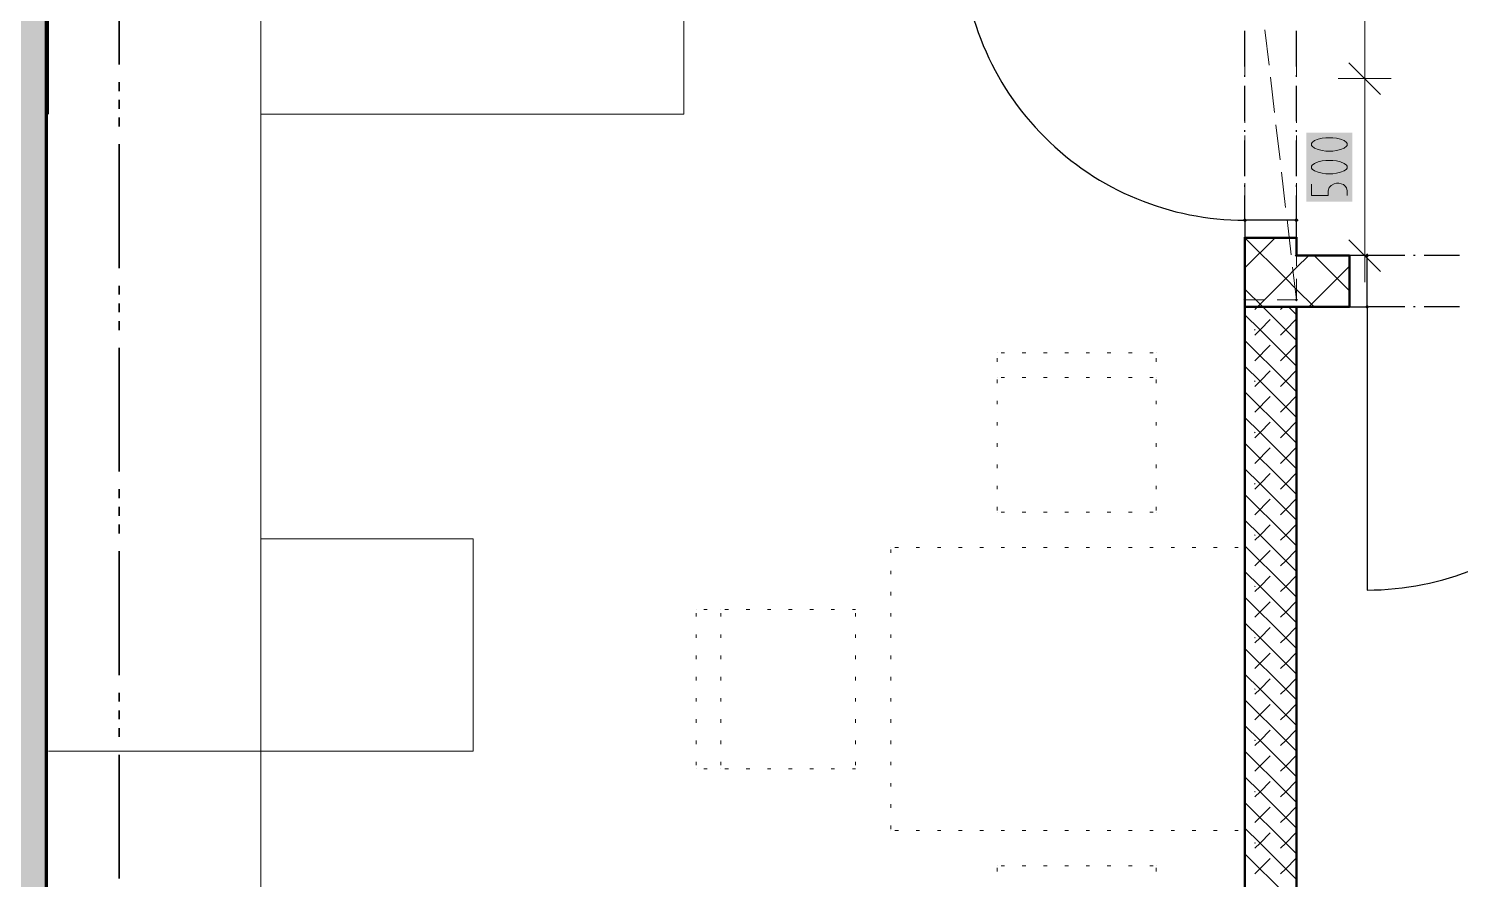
# Model space of a CAD drawing. Header units: millimetres. Extents: x 0 to 594, y 0 to 420.
# Drawn here: x 351.37 to 392.82, y 174.54 to 199.18 of the extents above; entities that cross this region are included whole.
import ezdxf

# ---------------------------------------------------------------- set-up
doc = ezdxf.new("R2010")
doc.units = ezdxf.units.MM
doc.header["$LTSCALE"] = 8
for name, color, linetype in [('PDF_Dvere', 7, 'Continuous'), ('PDF_Koty delkove', 7, 'Continuous'), ('PDF_Kuchyne', 7, 'Continuous'), ('PDF_Nabytek', 7, 'Continuous'), ('PDF_Pozarni useky', 7, 'Continuous'), ('PDF_Preklady', 7, 'Continuous'), ('PDF_Pricky zdene', 7, 'Continuous'), ('PDF_Steny obvodove nosne', 7, 'Continuous')]:
    doc.layers.add(name, color=color, linetype=linetype)

msp = doc.modelspace()

# ---------------------------------------------------------------- linework, layer by layer
at = {"layer": 'PDF_Dvere', "lineweight": 25}
for points in [[(386.583, 201.263), (386.583, 201.829), (378.383, 201.829, 0.414214), (386.583, 193.629), (386.583, 194.344)], [(390.12, 191.118), (390.12, 182.918, 0.414214), (398.319, 191.118), (398.125, 191.118)]]:
    msp.add_lwpolyline(points, format="xyb", dxfattribs=at)
for points in [[(386.583, 198.085), (386.583, 199.11)], [(388.07, 198.085), (388.07, 199.11)], [(386.583, 197.778), (386.583, 197.829)], [(388.07, 197.778), (388.07, 197.829)], [(386.583, 196.497), (386.583, 197.522)], [(388.07, 196.497), (388.07, 197.522)], [(386.583, 196.189), (386.583, 196.24)], [(388.07, 196.189), (388.07, 196.24)], [(386.583, 194.908), (386.583, 195.933)], [(388.07, 194.908), (388.07, 195.933)], [(386.583, 194.6), (386.583, 194.652)], [(388.07, 194.6), (388.07, 194.652)], [(388.07, 193.629), (388.07, 194.344)], [(391.207, 192.604), (390.182, 192.604)], [(391.514, 192.604), (391.463, 192.604)], [(392.795, 192.604), (391.77, 192.604)], [(391.207, 191.118), (390.182, 191.118)], [(391.514, 191.118), (391.463, 191.118)], [(392.795, 191.118), (391.77, 191.118)]]:
    msp.add_lwpolyline(points, dxfattribs=at)
for points in [[(388.07, 193.116), (388.07, 193.629), (386.583, 193.629), (386.583, 193.116)], [(390.12, 192.604), (389.607, 192.604), (389.607, 191.118), (390.12, 191.118)]]:
    msp.add_lwpolyline(points, close=True, dxfattribs=at)
at = {"layer": 'PDF_Dvere', "lineweight": 25, "transparency": 33554559}
for points in [[(386.583, 193.565), (386.519, 193.629), (386.647, 193.629), (386.583, 193.693)], [(388.07, 193.565), (388.005, 193.629), (388.134, 193.629), (388.07, 193.693)], [(390.184, 192.604), (390.12, 192.54), (390.12, 192.668), (390.055, 192.604)], [(390.184, 191.118), (390.12, 191.054), (390.12, 191.182), (390.055, 191.118)]]:
    msp.add_solid(points, dxfattribs=at)
at = {"layer": 'PDF_Koty delkove', "lineweight": 18}
for points in [[(358.088, 154.14), (358.088, 157.014), (358.088, 202.854), (358.088, 204.34), (358.088, 205.878), (358.088, 215.615), (358.088, 217.204), (358.088, 225.711), (358.088, 228.325)], [(390.05, 192.604), (390.05, 197.729), (390.05, 211.003), (390.05, 222.995)], [(390.511, 197.268), (389.589, 198.19)], [(390.819, 197.729), (390.05, 197.729), (389.281, 197.729)], [(389.126, 195.358), (388.921, 195.358), (388.82, 195.344), (388.7, 195.317), (388.597, 195.276), (388.529, 195.222), (388.512, 195.194), (388.512, 195.14), (388.529, 195.112), (388.597, 195.058), (388.7, 195.017), (388.82, 194.989), (388.921, 194.975), (389.126, 194.975), (389.229, 194.989), (389.349, 195.017), (389.451, 195.058), (389.52, 195.112), (389.537, 195.14), (389.537, 195.194), (389.52, 195.222), (389.451, 195.276), (389.349, 195.317)], [(389.349, 195.317), (389.229, 195.344), (389.126, 195.358)], [(388.512, 194.674), (388.512, 194.346), (388.99, 194.346), (388.99, 194.483), (389.025, 194.578), (389.076, 194.633), (389.161, 194.687), (389.229, 194.701), (389.297, 194.701), (389.366, 194.687), (389.434, 194.66), (389.485, 194.619), (389.52, 194.565), (389.537, 194.483), (389.537, 194.346)], [(390.511, 192.143), (389.589, 193.065)], [(390.819, 192.604), (390.05, 192.604), (389.281, 192.604)], [(390.05, 192.604), (390.05, 191.835)]]:
    msp.add_lwpolyline(points, dxfattribs=at)
msp.add_lwpolyline([(389.126, 196.015), (388.921, 196.015), (388.82, 196.001), (388.7, 195.974), (388.597, 195.933), (388.529, 195.879), (388.512, 195.851), (388.512, 195.797), (388.529, 195.769), (388.597, 195.715), (388.7, 195.674), (388.82, 195.646), (388.921, 195.632), (389.126, 195.632), (389.229, 195.646), (389.349, 195.674), (389.451, 195.715), (389.52, 195.769), (389.537, 195.797), (389.537, 195.851), (389.52, 195.879), (389.451, 195.933), (389.349, 195.974), (389.229, 196.001)], close=True, dxfattribs=at)
at = {"layer": 'PDF_Koty delkove', "color": 7, "lineweight": 18, "true_color": 0xffffff, "transparency": 33554559}
msp.add_solid([(389.691, 194.164), (389.691, 196.169), (388.359, 194.164), (388.359, 196.169)], dxfattribs=at)
at = {"layer": 'PDF_Kuchyne', "lineweight": 13}
msp.add_lwpolyline([(351.939, 178.254), (364.239, 178.254), (364.239, 184.404), (358.089, 184.404), (358.089, 196.704), (370.337, 196.704), (370.337, 202.854), (351.939, 202.854), (351.939, 196.704)], dxfattribs=at)
at = {"layer": 'PDF_Nabytek', "lineweight": 13}
for points in [[(379.404, 189.788), (379.404, 189.788)], [(379.404, 189.788), (379.404, 189.788)], [(379.404, 189.527), (379.404, 189.629)], [(379.624, 189.788), (379.522, 189.788)], [(380.239, 189.788), (380.137, 189.788)], [(380.854, 189.788), (380.752, 189.788)], [(381.469, 189.788), (381.367, 189.788)], [(382.084, 189.788), (381.982, 189.788)], [(382.699, 189.788), (382.597, 189.788)], [(383.314, 189.788), (383.212, 189.788)], [(383.929, 189.788), (383.827, 189.788)], [(384.016, 189.788), (384.016, 189.788)], [(384.016, 189.788), (384.016, 189.788)], [(384.016, 189.527), (384.016, 189.629)], [(379.404, 189.071), (379.404, 189.071)], [(379.404, 188.912), (379.404, 189.014)], [(379.624, 189.071), (379.522, 189.071)], [(380.239, 189.071), (380.137, 189.071)], [(380.854, 189.071), (380.752, 189.071)], [(381.469, 189.071), (381.367, 189.071)], [(382.084, 189.071), (381.982, 189.071)], [(382.699, 189.071), (382.597, 189.071)], [(383.314, 189.071), (383.212, 189.071)], [(383.929, 189.071), (383.827, 189.071)], [(384.016, 189.071), (384.016, 189.071)], [(384.016, 188.912), (384.016, 189.014)], [(379.404, 188.297), (379.404, 188.399)], [(384.016, 188.297), (384.016, 188.399)], [(379.404, 187.682), (379.404, 187.784)], [(384.016, 187.682), (384.016, 187.784)], [(379.404, 187.067), (379.404, 187.169)], [(384.016, 187.067), (384.016, 187.169)], [(379.404, 186.452), (379.404, 186.554)], [(384.016, 186.452), (384.016, 186.554)], [(379.404, 185.837), (379.404, 185.939)], [(384.016, 185.837), (384.016, 185.939)], [(379.404, 185.222), (379.404, 185.324)], [(384.016, 185.222), (384.016, 185.324)], [(379.404, 185.176), (379.404, 185.176)], [(379.404, 185.176), (379.404, 185.176)], [(379.624, 185.176), (379.522, 185.176)], [(380.239, 185.176), (380.137, 185.176)], [(380.854, 185.176), (380.752, 185.176)], [(381.469, 185.176), (381.367, 185.176)], [(382.084, 185.176), (381.982, 185.176)], [(382.699, 185.176), (382.597, 185.176)], [(383.314, 185.176), (383.212, 185.176)], [(383.929, 185.176), (383.827, 185.176)], [(384.016, 185.176), (384.016, 185.176)], [(384.016, 185.176), (384.016, 185.176)], [(376.333, 184.151), (376.333, 184.151)], [(376.333, 184.151), (376.333, 184.151)], [(376.333, 183.992), (376.333, 184.094)], [(376.549, 184.151), (376.447, 184.151)], [(377.164, 184.151), (377.062, 184.151)], [(377.779, 184.151), (377.677, 184.151)], [(378.394, 184.151), (378.292, 184.151)], [(379.009, 184.151), (378.907, 184.151)], [(379.624, 184.151), (379.522, 184.151)], [(380.239, 184.151), (380.137, 184.151)], [(380.854, 184.151), (380.752, 184.151)], [(381.469, 184.151), (381.367, 184.151)], [(382.084, 184.151), (381.982, 184.151)], [(382.699, 184.151), (382.597, 184.151)], [(383.314, 184.151), (383.212, 184.151)], [(383.929, 184.151), (383.827, 184.151)], [(384.544, 184.151), (384.442, 184.151)], [(385.159, 184.151), (385.057, 184.151)], [(385.774, 184.151), (385.672, 184.151)], [(386.389, 184.151), (386.287, 184.151)], [(386.583, 184.151), (386.583, 184.151)], [(386.583, 184.151), (386.583, 184.151)], [(386.583, 183.992), (386.583, 184.094)], [(376.333, 183.377), (376.333, 183.479)], [(386.583, 183.377), (386.583, 183.479)], [(376.333, 182.762), (376.333, 182.864)], [(386.583, 182.762), (386.583, 182.864)], [(370.696, 182.357), (370.696, 182.357)], [(370.696, 182.357), (370.696, 182.357)], [(370.696, 182.147), (370.696, 182.249)], [(371.014, 182.357), (370.912, 182.357)], [(371.413, 182.357), (371.413, 182.357)], [(371.413, 182.147), (371.413, 182.249)], [(371.629, 182.357), (371.527, 182.357)], [(372.244, 182.357), (372.142, 182.357)], [(372.859, 182.357), (372.757, 182.357)], [(373.474, 182.357), (373.372, 182.357)], [(374.089, 182.357), (373.987, 182.357)], [(374.704, 182.357), (374.602, 182.357)], [(375.308, 182.357), (375.217, 182.357)], [(375.308, 182.357), (375.308, 182.357)], [(375.308, 182.357), (375.308, 182.357)], [(375.308, 182.147), (375.308, 182.249)], [(376.333, 182.147), (376.333, 182.249)], [(386.583, 182.147), (386.583, 182.249)], [(370.696, 181.532), (370.696, 181.634)], [(371.413, 181.532), (371.413, 181.634)], [(375.308, 181.532), (375.308, 181.634)], [(376.333, 181.532), (376.333, 181.634)], [(386.583, 181.532), (386.583, 181.634)], [(370.696, 180.917), (370.696, 181.019)], [(371.413, 180.917), (371.413, 181.019)], [(375.308, 180.917), (375.308, 181.019)], [(376.333, 180.917), (376.333, 181.019)], [(386.583, 180.917), (386.583, 181.019)], [(370.696, 180.302), (370.696, 180.404)], [(371.413, 180.302), (371.413, 180.404)], [(375.308, 180.302), (375.308, 180.404)], [(376.333, 180.302), (376.333, 180.404)], [(386.583, 180.302), (386.583, 180.404)], [(370.696, 179.687), (370.696, 179.789)], [(371.413, 179.687), (371.413, 179.789)], [(375.308, 179.687), (375.308, 179.789)], [(376.333, 179.687), (376.333, 179.789)], [(386.583, 179.687), (386.583, 179.789)], [(370.696, 179.072), (370.696, 179.174)], [(371.413, 179.072), (371.413, 179.174)], [(375.308, 179.072), (375.308, 179.174)], [(376.333, 179.072), (376.333, 179.174)], [(386.583, 179.072), (386.583, 179.174)], [(370.696, 178.457), (370.696, 178.559)], [(371.413, 178.457), (371.413, 178.559)], [(375.308, 178.457), (375.308, 178.559)], [(376.333, 178.457), (376.333, 178.559)], [(386.583, 178.457), (386.583, 178.559)], [(370.696, 177.842), (370.696, 177.944)], [(371.413, 177.842), (371.413, 177.944)], [(375.308, 177.842), (375.308, 177.944)], [(376.333, 177.842), (376.333, 177.944)], [(386.583, 177.842), (386.583, 177.944)], [(370.696, 177.744), (370.696, 177.744)], [(370.696, 177.744), (370.696, 177.744)], [(371.014, 177.744), (370.912, 177.744)], [(371.413, 177.744), (371.413, 177.744)], [(371.629, 177.744), (371.527, 177.744)], [(372.244, 177.744), (372.142, 177.744)], [(372.859, 177.744), (372.757, 177.744)], [(373.474, 177.744), (373.372, 177.744)], [(374.089, 177.744), (373.987, 177.744)], [(374.704, 177.744), (374.602, 177.744)], [(375.308, 177.744), (375.217, 177.744)], [(375.308, 177.744), (375.308, 177.744)], [(375.308, 177.744), (375.308, 177.744)], [(376.333, 177.227), (376.333, 177.329)], [(386.583, 177.227), (386.583, 177.329)], [(376.333, 176.612), (376.333, 176.714)], [(386.583, 176.612), (386.583, 176.714)], [(376.333, 175.997), (376.333, 176.099)], [(376.333, 175.951), (376.333, 175.951)], [(376.333, 175.951), (376.333, 175.951)], [(376.549, 175.951), (376.447, 175.951)], [(377.164, 175.951), (377.062, 175.951)], [(377.779, 175.951), (377.677, 175.951)], [(378.394, 175.951), (378.292, 175.951)], [(379.009, 175.951), (378.907, 175.951)], [(379.624, 175.951), (379.522, 175.951)], [(380.239, 175.951), (380.137, 175.951)], [(380.854, 175.951), (380.752, 175.951)], [(381.469, 175.951), (381.367, 175.951)], [(382.084, 175.951), (381.982, 175.951)], [(382.699, 175.951), (382.597, 175.951)], [(383.314, 175.951), (383.212, 175.951)], [(383.929, 175.951), (383.827, 175.951)], [(384.544, 175.951), (384.442, 175.951)], [(385.159, 175.951), (385.057, 175.951)], [(385.774, 175.951), (385.672, 175.951)], [(386.389, 175.951), (386.287, 175.951)], [(386.583, 175.997), (386.583, 176.099)], [(386.583, 175.951), (386.583, 175.951)], [(386.583, 175.951), (386.583, 175.951)], [(379.404, 174.926), (379.404, 174.926)], [(379.404, 174.926), (379.404, 174.926)], [(379.624, 174.926), (379.522, 174.926)], [(380.239, 174.926), (380.137, 174.926)], [(380.854, 174.926), (380.752, 174.926)], [(381.469, 174.926), (381.367, 174.926)], [(382.084, 174.926), (381.982, 174.926)], [(382.699, 174.926), (382.597, 174.926)], [(383.314, 174.926), (383.212, 174.926)], [(383.929, 174.926), (383.827, 174.926)], [(384.016, 174.926), (384.016, 174.926)], [(384.016, 174.926), (384.016, 174.926)], [(379.404, 174.767), (379.404, 174.869)], [(384.016, 174.767), (384.016, 174.869)]]:
    msp.add_lwpolyline(points, dxfattribs=at)
at = {"layer": 'PDF_Pozarni useky', "lineweight": 35}
for points in [[(353.989, 198.137), (353.989, 201.724)], [(353.989, 197.368), (353.989, 197.624)], [(353.989, 196.855), (353.989, 197.112)], [(353.989, 196.343), (353.989, 196.599)], [(353.989, 192.243), (353.989, 195.83)], [(353.989, 191.474), (353.989, 191.73)], [(353.989, 190.962), (353.989, 191.218)], [(353.989, 190.449), (353.989, 190.705)], [(353.989, 186.349), (353.989, 189.937)], [(353.989, 185.58), (353.989, 185.837)], [(353.989, 185.068), (353.989, 185.324)], [(353.989, 184.555), (353.989, 184.812)], [(353.989, 180.455), (353.989, 184.043)], [(353.989, 179.687), (353.989, 179.943)], [(353.989, 179.174), (353.989, 179.43)], [(353.989, 178.662), (353.989, 178.918)], [(353.989, 174.562), (353.989, 178.149)]]:
    msp.add_lwpolyline(points, dxfattribs=at)
at = {"layer": 'PDF_Preklady', "lineweight": 18}
for points in [[(387.281, 198.124), (387.162, 199.143)], [(386.583, 197.829), (386.583, 198.854)], [(388.07, 197.829), (388.07, 198.854)], [(387.44, 196.75), (387.322, 197.768)], [(386.583, 196.445), (386.583, 197.47)], [(388.07, 196.445), (388.07, 197.47)], [(386.583, 195.062), (386.583, 196.087)], [(387.599, 195.375), (387.481, 196.394)], [(388.07, 195.062), (388.07, 196.087)], [(387.759, 194.001), (387.641, 195.019)], [(386.583, 193.678), (386.583, 194.703)], [(388.07, 193.678), (388.07, 194.703)], [(387.918, 192.626), (387.8, 193.645)], [(386.583, 193.116), (386.583, 193.319)], [(388.07, 193.116), (388.07, 193.319)], [(386.583, 192.294), (386.583, 193.116)], [(388.07, 192.294), (388.07, 192.604), (388.07, 193.116)], [(387.158, 191.323), (386.583, 191.323), (386.583, 191.935)], [(388.07, 191.935), (388.07, 191.323), (387.96, 192.27)], [(388.069, 191.323), (387.517, 191.323)]]:
    msp.add_lwpolyline(points, dxfattribs=at)
at = {"layer": 'PDF_Preklady', "lineweight": 18, "transparency": 33554559}
for points in [[(386.583, 193.07), (386.537, 193.116), (386.629, 193.116), (386.583, 193.163)], [(386.583, 193.07), (386.537, 193.116), (386.629, 193.116), (386.583, 193.163)], [(388.07, 193.07), (388.023, 193.116), (388.116, 193.116), (388.07, 193.163)], [(388.07, 193.07), (388.023, 193.116), (388.116, 193.116), (388.07, 193.163)], [(388.07, 192.558), (388.023, 192.604), (388.116, 192.604), (388.07, 192.65)], [(388.07, 192.558), (388.023, 192.604), (388.116, 192.604), (388.07, 192.65)], [(386.583, 191.277), (386.537, 191.323), (386.629, 191.323), (386.583, 191.369)], [(386.629, 191.323), (386.583, 191.277), (386.583, 191.369), (386.537, 191.323)], [(388.115, 191.323), (388.069, 191.277), (388.069, 191.369), (388.023, 191.323)], [(388.07, 191.277), (388.023, 191.323), (388.116, 191.323), (388.07, 191.369)], [(388.075, 191.277), (388.024, 191.317), (388.115, 191.328), (388.064, 191.369)]]:
    msp.add_solid(points, dxfattribs=at)
at = {"layer": 'PDF_Pricky zdene', "lineweight": 9}
for points in [[(388.069, 191.631), (387.762, 191.938), (386.583, 193.116)], [(387.455, 193.116), (386.583, 192.245)], [(388.07, 193.116), (388.07, 193.116)], [(388.428, 192.604), (388.069, 192.245)], [(389.607, 191.579), (389.248, 191.938), (388.582, 192.604)], [(388.069, 192.245), (387.762, 191.938), (386.942, 191.118)], [(389.607, 192.296), (389.248, 191.938), (388.428, 191.118)], [(387.096, 191.118), (386.583, 191.63)], [(388.582, 191.118), (388.069, 191.631)], [(386.87, 191.046), (386.942, 191.118)], [(388.059, 190.749), (387.762, 190.451), (387.096, 191.118)], [(387.613, 191.046), (387.685, 191.118)], [(388.07, 190.887), (387.839, 191.118)], [(387.019, 190.451), (386.583, 190.887)], [(388.07, 189.401), (387.762, 189.708), (387.019, 190.451), (387.316, 190.749)], [(386.87, 190.303), (387.019, 190.451)], [(387.613, 190.303), (387.762, 190.451)], [(388.07, 190.144), (387.762, 190.451)], [(388.059, 189.262), (387.762, 188.965), (386.583, 190.144)], [(386.87, 189.56), (387.316, 190.006)], [(387.613, 189.56), (387.762, 189.708), (388.059, 190.006)], [(387.019, 188.965), (386.583, 189.401)], [(388.07, 187.915), (387.762, 188.222), (387.019, 188.965), (387.316, 189.262)], [(388.059, 187.776), (387.762, 187.479), (386.583, 188.658)], [(386.87, 188.817), (387.019, 188.965)], [(387.613, 188.817), (387.762, 188.965)], [(388.07, 188.658), (387.762, 188.965)], [(386.87, 188.074), (387.316, 188.519)], [(387.613, 188.074), (387.762, 188.222), (388.059, 188.519)], [(387.019, 187.479), (386.583, 187.915)], [(388.07, 186.428), (387.762, 186.736), (387.019, 187.479), (387.316, 187.776)], [(386.87, 187.33), (387.019, 187.479)], [(387.613, 187.33), (387.762, 187.479)], [(388.07, 187.172), (387.762, 187.479)], [(388.059, 186.29), (387.762, 185.993), (386.583, 187.172)], [(386.87, 186.587), (387.316, 187.033)], [(387.613, 186.587), (387.762, 186.736), (388.059, 187.033)], [(387.019, 185.993), (386.583, 186.428)], [(388.07, 184.942), (387.762, 185.25), (387.019, 185.993), (387.316, 186.29)], [(386.87, 185.844), (387.019, 185.993)], [(387.613, 185.844), (387.762, 185.993)], [(388.07, 185.685), (387.762, 185.993)], [(388.059, 184.804), (387.762, 184.507), (386.583, 185.685)], [(386.87, 185.101), (387.316, 185.547)], [(387.613, 185.101), (387.762, 185.25), (388.059, 185.547)], [(387.019, 184.507), (386.583, 184.942)], [(386.87, 184.358), (387.019, 184.507)], [(388.07, 183.456), (387.762, 183.763), (387.019, 184.507), (387.316, 184.804)], [(387.613, 184.358), (387.762, 184.507)], [(388.07, 184.199), (387.762, 184.507)], [(388.059, 183.318), (387.762, 183.02), (386.583, 184.199)], [(386.87, 183.615), (387.316, 184.061)], [(387.613, 183.615), (387.762, 183.763), (388.059, 184.061)], [(387.019, 183.02), (386.583, 183.456)], [(388.07, 181.97), (387.762, 182.277), (387.019, 183.02), (387.316, 183.318)], [(386.87, 182.872), (387.019, 183.02)], [(387.613, 182.872), (387.762, 183.02)], [(388.07, 182.713), (387.762, 183.02)], [(388.059, 181.831), (387.762, 181.534), (386.583, 182.713)], [(386.87, 182.129), (387.316, 182.574)], [(387.613, 182.129), (387.762, 182.277), (388.059, 182.574)], [(387.019, 181.534), (386.583, 181.97)], [(388.07, 180.483), (387.762, 180.791), (387.019, 181.534), (387.316, 181.831)], [(388.059, 180.345), (387.762, 180.048), (386.583, 181.227)], [(386.87, 181.385), (387.019, 181.534)], [(387.613, 181.385), (387.762, 181.534)], [(388.07, 181.227), (387.762, 181.534)], [(386.87, 180.642), (387.316, 181.088)], [(387.613, 180.642), (387.762, 180.791), (388.059, 181.088)], [(387.019, 180.048), (386.583, 180.483)], [(387.019, 180.048), (387.316, 180.345)], [(386.87, 179.899), (387.019, 180.048)], [(388.07, 178.997), (387.762, 179.305), (387.019, 180.048)], [(387.613, 179.899), (387.762, 180.048)], [(388.07, 179.74), (387.762, 180.048)], [(387.762, 178.562), (386.583, 179.74)], [(386.87, 179.156), (387.316, 179.602)], [(387.762, 179.305), (388.059, 179.602)], [(387.613, 179.156), (387.762, 179.305)], [(387.019, 178.562), (386.583, 178.997)], [(387.019, 178.562), (387.316, 178.859)], [(387.762, 178.562), (388.059, 178.859)], [(387.762, 177.075), (386.583, 178.254)], [(386.87, 178.413), (387.019, 178.562)], [(388.059, 178.116), (387.762, 177.818), (387.019, 178.562)], [(387.613, 178.413), (387.762, 178.562)], [(388.07, 178.254), (387.762, 178.562)], [(386.87, 177.67), (387.316, 178.116)], [(387.019, 177.075), (386.583, 177.511)], [(387.613, 177.67), (387.762, 177.818)], [(388.07, 177.511), (387.762, 177.818)], [(386.87, 176.927), (387.019, 177.075)], [(387.019, 177.075), (387.316, 177.373)], [(387.762, 176.332), (387.019, 177.075)], [(387.613, 176.927), (387.762, 177.075)], [(387.762, 177.075), (388.059, 177.373)], [(388.07, 176.768), (387.762, 177.075)], [(387.762, 175.589), (386.583, 176.768)], [(386.87, 176.184), (387.316, 176.629)], [(387.762, 176.332), (388.059, 176.629)], [(388.07, 176.025), (387.762, 176.332), (387.613, 176.184)], [(387.019, 175.589), (386.583, 176.025)], [(387.019, 175.589), (387.316, 175.886)], [(387.762, 175.589), (388.059, 175.886)], [(386.87, 175.44), (387.019, 175.589)], [(387.762, 174.846), (387.019, 175.589)], [(387.613, 175.44), (387.762, 175.589)], [(388.07, 175.282), (387.762, 175.589)], [(387.762, 174.103), (386.583, 175.282)], [(386.87, 174.697), (387.316, 175.143)], [(387.762, 174.846), (388.059, 175.143)], [(388.07, 174.538), (387.762, 174.846), (387.613, 174.697)]]:
    msp.add_lwpolyline(points, dxfattribs=at)
at = {"layer": 'PDF_Pricky zdene', "lineweight": 50}
for points in [[(388.069, 191.118), (386.583, 191.118), (386.583, 191.323), (386.583, 193.116), (388.07, 193.116), (388.07, 192.604)], [(388.07, 192.604), (389.607, 192.604), (389.607, 191.118), (388.069, 191.118)], [(388.07, 141.969), (388.07, 191.118), (386.583, 191.118), (386.583, 141.969), (386.583, 141.816), (388.07, 141.816)]]:
    msp.add_lwpolyline(points, dxfattribs=at)
at = {"layer": 'PDF_Pricky zdene', "lineweight": 9, "transparency": 33554559}
for points in [[(386.87, 190.431), (386.847, 190.454), (386.893, 190.454), (386.87, 190.478)], [(387.762, 190.428), (387.739, 190.451), (387.785, 190.451), (387.762, 190.475)], [(386.87, 188.945), (386.847, 188.968), (386.893, 188.968), (386.87, 188.991)], [(387.762, 188.942), (387.739, 188.965), (387.785, 188.965), (387.762, 188.988)], [(386.87, 187.459), (386.847, 187.482), (386.893, 187.482), (386.87, 187.505)], [(387.762, 187.456), (387.739, 187.479), (387.785, 187.479), (387.762, 187.502)], [(386.87, 185.973), (386.847, 185.996), (386.893, 185.996), (386.87, 186.019)], [(387.762, 185.97), (387.739, 185.993), (387.785, 185.993), (387.762, 186.016)], [(386.87, 184.486), (386.847, 184.51), (386.893, 184.51), (386.87, 184.533)], [(387.762, 184.483), (387.739, 184.507), (387.785, 184.507), (387.762, 184.53)], [(386.87, 183), (386.847, 183.023), (386.893, 183.023), (386.87, 183.046)], [(387.762, 182.997), (387.739, 183.02), (387.785, 183.02), (387.762, 183.043)], [(386.87, 181.514), (386.847, 181.537), (386.893, 181.537), (386.87, 181.56)], [(387.762, 181.511), (387.739, 181.534), (387.785, 181.534), (387.762, 181.557)], [(386.87, 180.028), (386.847, 180.051), (386.893, 180.051), (386.87, 180.074)], [(387.762, 180.025), (387.739, 180.048), (387.785, 180.048), (387.762, 180.071)], [(386.87, 178.541), (386.847, 178.565), (386.893, 178.565), (386.87, 178.588)], [(387.762, 178.539), (387.739, 178.562), (387.785, 178.562), (387.762, 178.585)], [(386.87, 177.055), (386.847, 177.078), (386.893, 177.078), (386.87, 177.101)], [(387.762, 177.052), (387.739, 177.075), (387.785, 177.075), (387.762, 177.098)], [(386.87, 175.569), (386.847, 175.592), (386.893, 175.592), (386.87, 175.615)], [(387.762, 175.566), (387.739, 175.589), (387.785, 175.589), (387.762, 175.612)]]:
    msp.add_solid(points, dxfattribs=at)
at = {"layer": 'PDF_Steny obvodove nosne', "lineweight": 70}
msp.add_lwpolyline([(351.887, 139.561), (351.887, 141.969), (351.887, 215.615), (351.887, 225.711), (351.887, 228.171), (349.837, 228.171), (349.837, 225.711), (349.837, 217.204), (349.837, 215.615), (349.837, 141.969), (349.837, 139.561)], close=True, dxfattribs=at)
at = {"layer": 'PDF_Steny obvodove nosne', "color": 9, "lineweight": 9, "true_color": 0xc0c0c0, "transparency": 33554559}
msp.add_solid([(351.887, 139.561), (351.887, 228.171), (349.837, 139.561), (349.837, 228.171)], dxfattribs=at)

doc.saveas('drawing.dxf')
